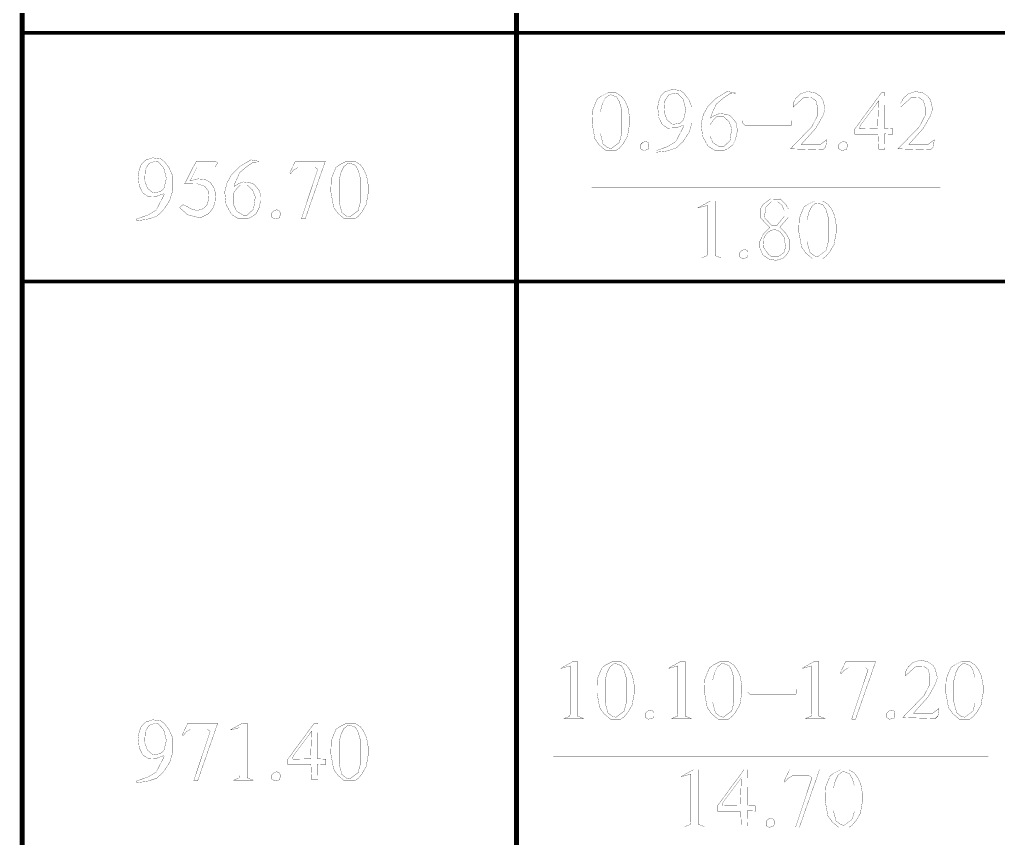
# Model space of a CAD drawing. Extents: x 94 to 452, y -72 to 1042.
# Drawn here: x 146.13 to 185.72, y 259.22 to 292.35 of the extents above; entities that cross this region are included whole.
import ezdxf

# ---------------------------------------------------------------- set-up
doc = ezdxf.new("R2010")
doc.units = 0
doc.header["$MEASUREMENT"] = 0
doc.layers.add('TREE_LAYER', color=7, linetype='Continuous')

msp = doc.modelspace()

# ---------------------------------------------------------------- linework, layer by layer
at = {"layer": 'TREE_LAYER'}
for points, const_width, elevation in [([(146.22612, 324.946668), (146.22612, 219.464371)], 0.2, 105.482297), ([(146.22612, 307.823654), (146.22612, 291.811675)], 0.2, 16.011979), ([(166.22612, 307.823654), (166.22612, 291.811675)], 0.2, 16.011979), ([(146.22612, 291.811675), (146.22612, 281.747003)], 0.2, 10.064672), ([(146.22612, 291.811675), (166.22612, 291.811675)], 0.15, 20), ([(166.22612, 291.811675), (166.22612, 281.747003)], 0.2, 10.064672), ([(166.22612, 291.811675), (186.22612, 291.811675)], 0.15, 20), ([(172.857363, 289.480826), (172.527951, 289.522002), (172.225991, 289.425924), (172.061285, 289.261218), (171.978932, 289.04161), (171.937755, 288.808277), (171.978932, 288.396512), (172.116187, 288.108277), (172.335795, 287.957297), (172.692657, 287.971022), (172.953442, 288.0671), (172.994618, 288.039649), (172.665206, 287.408277), (172.322069, 287.202395), (171.882853, 287.051414), (171.882853, 286.982787), (172.267167, 287.023963), (172.445599, 287.078865), (172.692657, 287.161218), (172.939716, 287.394551), (172.967167, 287.422002), (173.214226, 287.806316), (173.32403, 288.163179), (173.32403, 288.808277), (173.186775, 289.123963), (173.008344, 289.357297), (172.857363, 289.480826), (172.857363, 289.480826)], 0.01, 951), ([(175.067167, 289.384748), (174.751481, 289.439649), (174.29854, 289.16514), (173.969128, 288.835728), (173.790697, 288.520042), (173.694618, 288.149453), (173.74952, 287.627885), (173.969128, 287.229846), (174.257363, 287.051414), (174.6005, 287.051414), (174.765206, 287.120042), (174.971089, 287.271022), (175.080893, 287.49063), (175.14952, 287.806316), (175.14952, 287.929846), (175.108344, 288.176904), (174.99854, 288.314159), (174.929912, 288.396512), (174.833834, 288.478865), (174.682853, 288.520042), (174.435795, 288.547493), (174.229912, 288.46514), (174.078932, 288.369061), (174.106383, 288.492591), (174.29854, 288.918081), (174.312265, 288.931806), (174.6005, 289.178865), (174.847559, 289.343571), (174.847559, 289.343571), (175.067167, 289.357297), (175.067167, 289.384748), (175.067167, 289.384748)], 0.01, 951), ([(178.306383, 289.384748), (178.004422, 289.439649), (177.716187, 289.343571), (177.52403, 289.16514), (177.414226, 288.959257), (177.414226, 288.808277), (177.825991, 289.178865), (178.155402, 289.192591), (178.333834, 289.069061), (178.402461, 288.808277), (178.402461, 288.46514), (178.169128, 288.012199), (177.304422, 287.120042), (178.622069, 287.078865), (178.731873, 287.188669), (178.77305, 287.49063), (178.525991, 287.298473), (177.825991, 287.298473), (177.743638, 287.298473), (178.333834, 287.957297), (178.622069, 288.46514), (178.663246, 288.588669), (178.704422, 288.712199), (178.704422, 288.739649), (178.676971, 288.849453), (178.635795, 289.027885), (178.622069, 289.082787), (178.525991, 289.233767), (178.512265, 289.247493), (178.306383, 289.384748), (178.306383, 289.384748)], 0.01, 951), ([(182.657363, 289.384748), (182.355402, 289.439649), (182.067167, 289.343571), (181.87501, 289.16514), (181.765206, 288.959257), (181.765206, 288.808277), (182.176971, 289.178865), (182.506383, 289.192591), (182.684814, 289.069061), (182.753442, 288.808277), (182.753442, 288.46514), (182.520108, 288.012199), (181.655402, 287.120042), (182.97305, 287.078865), (183.082853, 287.188669), (183.12403, 287.49063), (182.876971, 287.298473), (182.176971, 287.298473), (182.094618, 287.298473), (182.684814, 287.957297), (182.97305, 288.46514), (183.014226, 288.588669), (183.055402, 288.712199), (183.055402, 288.739649), (183.027951, 288.849453), (182.986775, 289.027885), (182.97305, 289.082787), (182.876971, 289.233767), (182.863246, 289.247493), (182.657363, 289.384748), (182.657363, 289.384748)], 0.01, 951), ([(170.24952, 289.384748), (169.920108, 289.384748), (169.645599, 289.247493), (169.494618, 289.137689), (169.39854, 288.918081), (169.302461, 288.671022), (169.288736, 288.34161), (169.288736, 288.122002), (169.39854, 287.518081), (169.576971, 287.271022), (169.837755, 287.051414), (170.24952, 287.051414), (170.24952, 287.051414), (170.386775, 287.147493), (170.537755, 287.325924), (170.716187, 287.627885), (170.757363, 287.888669), (170.79854, 288.108277), (170.79854, 288.218081), (170.79854, 288.410238), (170.729912, 288.794551), (170.606383, 289.069061), (170.469128, 289.247493), (170.24952, 289.384748), (170.24952, 289.384748)], 0.01, 951), ([(170.029912, 289.302395), (170.057363, 289.302395), (170.276971, 289.220042), (170.386775, 289.027885), (170.469128, 288.739649), (170.469128, 287.696512), (170.386775, 287.380826), (170.057363, 287.133767), (169.920108, 287.161218), (169.727951, 287.312199), (169.618148, 287.737689), (169.618148, 288.629846), (169.7005, 288.945532), (169.810304, 289.16514), (169.961285, 289.288669), (170.029912, 289.302395), (170.029912, 289.302395)], 0.01, 951), ([(172.514226, 289.343571), (172.596579, 289.371022), (172.747559, 289.357297), (172.967167, 289.123963), (173.076971, 288.698473), (172.980893, 288.286708), (172.829912, 288.149453), (172.527951, 288.108277), (172.308344, 288.300434), (172.19854, 288.602395), (172.225991, 289.055336), (172.335795, 289.233767), (172.34952, 289.247493), (172.390697, 289.302395), (172.514226, 289.343571), (172.514226, 289.343571)], 0.01, 951), ([(181.120108, 289.384748), (180.982853, 289.384748), (179.912265, 287.929846), (179.912265, 287.710238), (180.845599, 287.710238), (180.87305, 287.106316), (181.120108, 287.106316), (181.106383, 287.723963), (181.44952, 287.710238), (181.44952, 287.929846), (181.106383, 287.943571), (181.120108, 289.384748), (181.120108, 289.384748)], 0.01, 951), ([(180.790697, 288.945532), (180.87305, 289.069061), (180.831873, 287.943571), (180.131873, 287.929846), (180.104422, 287.957297), (180.131873, 288.0671), (180.790697, 288.945532), (180.790697, 288.945532)], 0.01, 951), ([(174.257363, 288.355336), (174.325991, 288.423963), (174.6005, 288.423963), (174.820108, 288.218081), (174.929912, 287.943571), (174.861285, 287.449453), (174.6005, 287.202395), (174.435795, 287.202395), (174.17501, 287.3671), (174.051481, 287.627885), (174.051481, 288.094551), (174.188736, 288.286708), (174.257363, 288.355336), (174.257363, 288.355336)], 0.01, 951), ([(177.359324, 288.259257), (175.382853, 288.259257), (175.382853, 288.149453), (175.465206, 288.0671), (177.331873, 288.0671), (177.359324, 288.108277), (177.359324, 288.259257), (177.359324, 288.259257)], 0.01, 951), ([(171.553442, 287.380826), (171.443638, 287.422002), (171.333834, 287.380826), (171.251481, 287.298473), (171.251481, 287.120042), (171.361285, 287.051414), (171.553442, 287.092591), (171.580893, 287.188669), (171.580893, 287.202395), (171.580893, 287.312199), (171.553442, 287.380826), (171.553442, 287.380826)], 0.01, 951), ([(179.569128, 287.380826), (179.459324, 287.422002), (179.34952, 287.380826), (179.267167, 287.298473), (179.267167, 287.120042), (179.376971, 287.051414), (179.569128, 287.092591), (179.596579, 287.188669), (179.596579, 287.202395), (179.596579, 287.312199), (179.569128, 287.380826), (179.569128, 287.380826)], 0.01, 951), ([(151.843924, 286.714383), (151.514512, 286.75556), (151.212552, 286.659481), (151.047846, 286.494775), (150.965493, 286.275167), (150.924316, 286.041834), (150.965493, 285.630069), (151.102748, 285.341834), (151.322356, 285.190854), (151.679218, 285.204579), (151.940003, 285.300658), (151.981179, 285.273207), (151.651767, 284.641834), (151.30863, 284.435952), (150.869414, 284.284971), (150.869414, 284.216344), (151.253728, 284.25752), (151.432159, 284.312422), (151.679218, 284.394775), (151.926277, 284.628109), (151.953728, 284.65556), (152.200787, 285.039873), (152.310591, 285.396736), (152.310591, 286.041834), (152.173336, 286.35752), (151.994905, 286.590854), (151.843924, 286.714383), (151.843924, 286.714383)], 0.01, 953), ([(155.796865, 286.618305), (155.481179, 286.673207), (155.028238, 286.398697), (154.698826, 286.069285), (154.520395, 285.753599), (154.424316, 285.383011), (154.479218, 284.861442), (154.698826, 284.463403), (154.987061, 284.284971), (155.330199, 284.284971), (155.494905, 284.353599), (155.700787, 284.504579), (155.810591, 284.724187), (155.879218, 285.039873), (155.879218, 285.163403), (155.838042, 285.410461), (155.728238, 285.547716), (155.65961, 285.630069), (155.563532, 285.712422), (155.412552, 285.753599), (155.165493, 285.78105), (154.95961, 285.698697), (154.80863, 285.602618), (154.836081, 285.726148), (155.028238, 286.151638), (155.041963, 286.165363), (155.330199, 286.412422), (155.577258, 286.577128), (155.577258, 286.577128), (155.796865, 286.590854), (155.796865, 286.618305), (155.796865, 286.618305)], 0.01, 953), ([(151.500787, 286.577128), (151.58314, 286.604579), (151.73412, 286.590854), (151.953728, 286.35752), (152.063532, 285.93203), (151.967454, 285.520265), (151.816473, 285.383011), (151.514512, 285.341834), (151.294905, 285.533991), (151.185101, 285.835952), (151.212552, 286.288893), (151.322356, 286.467324), (151.336081, 286.48105), (151.377258, 286.535952), (151.500787, 286.577128), (151.500787, 286.577128)], 0.01, 953), ([(154.053728, 286.618305), (153.285101, 286.618305), (153.147846, 286.384971), (152.845885, 285.78105), (152.790983, 285.698697), (153.285101, 285.712422), (153.614512, 285.602618), (153.765493, 285.410461), (153.779218, 285.149677), (153.724316, 284.875167), (153.614512, 284.751638), (153.518434, 284.683011), (153.312552, 284.628109), (153.106669, 284.669285), (152.941963, 284.765363), (152.736081, 284.861442), (152.598826, 284.737912), (152.928238, 284.449677), (153.25765, 284.367324), (153.436081, 284.326148), (153.765493, 284.490854), (153.943924, 284.710461), (154.026277, 284.930069), (154.053728, 285.314383), (153.985101, 285.547716), (153.847846, 285.753599), (153.641963, 285.877128), (153.340003, 285.904579), (153.010591, 285.822226), (153.079218, 285.93203), (153.298826, 286.371246), (154.026277, 286.371246), (154.136081, 286.549677), (154.053728, 286.618305), (154.053728, 286.618305)], 0.01, 953), ([(158.487061, 286.618305), (157.279218, 286.618305), (157.05961, 286.151638), (157.05961, 286.151638), (157.087061, 286.110461), (157.210591, 286.261442), (157.389022, 286.371246), (158.075297, 286.371246), (158.185101, 286.288893), (157.526277, 284.298697), (157.526277, 284.284971), (157.677258, 284.284971), (158.487061, 286.604579), (158.487061, 286.618305), (158.487061, 286.618305)], 0.01, 953), ([(159.681179, 286.618305), (159.351767, 286.618305), (159.077258, 286.48105), (158.926277, 286.371246), (158.830199, 286.151638), (158.73412, 285.904579), (158.720395, 285.575167), (158.720395, 285.35556), (158.830199, 284.751638), (159.00863, 284.504579), (159.269414, 284.284971), (159.681179, 284.284971), (159.681179, 284.284971), (159.818434, 284.38105), (159.969414, 284.559481), (160.147846, 284.861442), (160.189022, 285.122226), (160.230199, 285.341834), (160.230199, 285.451638), (160.230199, 285.643795), (160.161571, 286.028109), (160.038042, 286.302618), (159.900787, 286.48105), (159.681179, 286.618305), (159.681179, 286.618305)], 0.01, 953), ([(159.461571, 286.535952), (159.489022, 286.535952), (159.70863, 286.453599), (159.818434, 286.261442), (159.900787, 285.973207), (159.900787, 284.930069), (159.818434, 284.614383), (159.489022, 284.367324), (159.351767, 284.394775), (159.15961, 284.545756), (159.049807, 284.971246), (159.049807, 285.863403), (159.132159, 286.179089), (159.241963, 286.398697), (159.392944, 286.522226), (159.461571, 286.535952), (159.461571, 286.535952)], 0.01, 953), ([(154.987061, 285.588893), (155.055689, 285.65752), (155.330199, 285.65752), (155.549807, 285.451638), (155.65961, 285.177128), (155.590983, 284.683011), (155.330199, 284.435952), (155.165493, 284.435952), (154.904709, 284.600658), (154.781179, 284.861442), (154.781179, 285.328109), (154.918434, 285.520265), (154.987061, 285.588893), (154.987061, 285.588893)], 0.01, 953), ([(169.261285, 285.558767), (183.371089, 285.558767)], 0.01, 951), ([(176.892657, 285.078375), (176.494618, 285.0921), (176.206383, 284.872493), (176.096579, 284.694061), (176.096579, 284.323473), (176.467167, 283.939159), (176.206383, 283.664649), (176.069128, 283.376414), (176.069128, 283.11563), (176.192657, 282.827395), (176.425991, 282.662689), (176.727951, 282.607787), (177.002461, 282.69014), (177.153442, 282.84112), (177.263246, 283.033277), (177.263246, 283.445042), (177.125991, 283.6921), (176.878932, 283.952885), (177.222069, 284.350924), (177.222069, 284.680336), (177.125991, 284.858767), (176.892657, 285.0921), (176.892657, 285.078375)], 0.01, 951), ([(174.257363, 285.009748), (174.065206, 285.009748), (173.571089, 284.735238), (173.59854, 284.735238), (173.955402, 284.831316), (173.955402, 284.584257), (173.955402, 282.896022), (173.941677, 282.799944), (173.708344, 282.703865), (174.504422, 282.703865), (174.29854, 282.786218), (174.257363, 282.799944), (174.257363, 282.882297), (174.257363, 285.009748), (174.257363, 285.009748)], 0.01, 951), ([(176.522069, 284.968571), (176.535795, 284.982297), (176.782853, 284.982297), (176.97501, 284.831316), (176.988736, 284.776414), (177.057363, 284.625434), (177.057363, 284.3921), (176.769128, 284.035238), (176.535795, 284.035238), (176.247559, 284.337199), (176.316187, 284.762689), (176.522069, 284.968571), (176.522069, 284.968571)], 0.01, 951), ([(178.608344, 285.009748), (178.278932, 285.009748), (178.004422, 284.872493), (177.853442, 284.762689), (177.757363, 284.543081), (177.661285, 284.296022), (177.647559, 283.96661), (177.647559, 283.747002), (177.757363, 283.143081), (177.935795, 282.896022), (178.196579, 282.676414), (178.608344, 282.676414), (178.608344, 282.676414), (178.745599, 282.772493), (178.896579, 282.950924), (179.07501, 283.252885), (179.116187, 283.513669), (179.157363, 283.733277), (179.157363, 283.843081), (179.157363, 284.035238), (179.088736, 284.419551), (178.965206, 284.694061), (178.827951, 284.872493), (178.608344, 285.009748), (178.608344, 285.009748)], 0.01, 951), ([(178.388736, 284.927395), (178.416187, 284.927395), (178.635795, 284.845042), (178.745599, 284.652885), (178.827951, 284.364649), (178.827951, 283.321512), (178.745599, 283.005826), (178.416187, 282.758767), (178.278932, 282.786218), (178.086775, 282.937199), (177.976971, 283.362689), (177.976971, 284.254846), (178.059324, 284.570532), (178.169128, 284.79014), (178.320108, 284.913669), (178.388736, 284.927395), (178.388736, 284.927395)], 0.01, 951), ([(156.63412, 284.614383), (156.524316, 284.65556), (156.414512, 284.614383), (156.332159, 284.53203), (156.332159, 284.353599), (156.441963, 284.284971), (156.63412, 284.326148), (156.661571, 284.422226), (156.661571, 284.435952), (156.661571, 284.545756), (156.63412, 284.614383), (156.63412, 284.614383)], 0.01, 953), ([(176.67305, 283.856806), (176.878932, 283.774453), (177.043638, 283.554846), (177.112265, 283.156806), (177.043638, 282.923473), (176.796579, 282.745042), (176.563246, 282.745042), (176.412265, 282.854846), (176.233834, 283.11563), (176.206383, 283.458767), (176.316187, 283.664649), (176.439716, 283.774453), (176.54952, 283.829355), (176.67305, 283.856806)], 0.01, 951), ([(175.561285, 283.005826), (175.451481, 283.047002), (175.341677, 283.005826), (175.259324, 282.923473), (175.259324, 282.745042), (175.369128, 282.676414), (175.561285, 282.717591), (175.588736, 282.813669), (175.588736, 282.827395), (175.588736, 282.937199), (175.561285, 283.005826), (175.561285, 283.005826)], 0.01, 951), ([(146.22612, 281.747003), (146.22612, 258.676682)], 0.2, 23.070321), ([(146.22612, 281.747003), (166.22612, 281.747003)], 0.15, 20), ([(166.22612, 281.747003), (166.22612, 258.676682)], 0.2, 23.070321), ([(166.22612, 281.747003), (186.22612, 281.747003)], 0.15, 20), ([(168.697661, 266.375421), (168.505504, 266.375421), (168.011386, 266.100911), (168.038837, 266.100911), (168.3957, 266.19699), (168.3957, 265.949931), (168.3957, 264.261695), (168.381974, 264.165617), (168.148641, 264.069539), (168.944719, 264.069539), (168.738837, 264.151892), (168.697661, 264.165617), (168.697661, 264.24797), (168.697661, 266.375421), (168.697661, 266.375421)], 0.01, 955), ([(170.440798, 266.375421), (170.111386, 266.375421), (169.836876, 266.238166), (169.685896, 266.128362), (169.589818, 265.908754), (169.493739, 265.661695), (169.480014, 265.332284), (169.480014, 265.112676), (169.589818, 264.508754), (169.768249, 264.261695), (170.029033, 264.042088), (170.440798, 264.042088), (170.440798, 264.042088), (170.578053, 264.138166), (170.729033, 264.316597), (170.907465, 264.618558), (170.948641, 264.879343), (170.989818, 265.09895), (170.989818, 265.208754), (170.989818, 265.400911), (170.92119, 265.785225), (170.797661, 266.059735), (170.660406, 266.238166), (170.440798, 266.375421), (170.440798, 266.375421)], 0.01, 955), ([(170.22119, 266.293068), (170.248641, 266.293068), (170.468249, 266.210715), (170.578053, 266.018558), (170.660406, 265.730323), (170.660406, 264.687186), (170.578053, 264.371499), (170.248641, 264.124441), (170.111386, 264.151892), (169.919229, 264.302872), (169.809425, 264.728362), (169.809425, 265.620519), (169.891778, 265.936205), (170.001582, 266.155813), (170.152563, 266.279343), (170.22119, 266.293068), (170.22119, 266.293068)], 0.01, 955), ([(173.048641, 266.375421), (172.856484, 266.375421), (172.362367, 266.100911), (172.389818, 266.100911), (172.74668, 266.19699), (172.74668, 265.949931), (172.74668, 264.261695), (172.732955, 264.165617), (172.499621, 264.069539), (173.2957, 264.069539), (173.089818, 264.151892), (173.048641, 264.165617), (173.048641, 264.24797), (173.048641, 266.375421), (173.048641, 266.375421)], 0.01, 955), ([(174.791778, 266.375421), (174.462367, 266.375421), (174.187857, 266.238166), (174.036876, 266.128362), (173.940798, 265.908754), (173.844719, 265.661695), (173.830994, 265.332284), (173.830994, 265.112676), (173.940798, 264.508754), (174.119229, 264.261695), (174.380014, 264.042088), (174.791778, 264.042088), (174.791778, 264.042088), (174.929033, 264.138166), (175.080014, 264.316597), (175.258445, 264.618558), (175.299621, 264.879343), (175.340798, 265.09895), (175.340798, 265.208754), (175.340798, 265.400911), (175.27217, 265.785225), (175.148641, 266.059735), (175.011386, 266.238166), (174.791778, 266.375421), (174.791778, 266.375421)], 0.01, 955), ([(174.57217, 266.293068), (174.599621, 266.293068), (174.819229, 266.210715), (174.929033, 266.018558), (175.011386, 265.730323), (175.011386, 264.687186), (174.929033, 264.371499), (174.599621, 264.124441), (174.462367, 264.151892), (174.27021, 264.302872), (174.160406, 264.728362), (174.160406, 265.620519), (174.242759, 265.936205), (174.352563, 266.155813), (174.503543, 266.279343), (174.57217, 266.293068), (174.57217, 266.293068)], 0.01, 955), ([(178.456484, 266.375421), (178.264327, 266.375421), (177.77021, 266.100911), (177.797661, 266.100911), (178.154523, 266.19699), (178.154523, 265.949931), (178.154523, 264.261695), (178.140798, 264.165617), (177.907465, 264.069539), (178.703543, 264.069539), (178.497661, 264.151892), (178.456484, 264.165617), (178.456484, 264.24797), (178.456484, 266.375421), (178.456484, 266.375421)], 0.01, 955), ([(180.748641, 266.375421), (179.540798, 266.375421), (179.32119, 265.908754), (179.32119, 265.908754), (179.348641, 265.867578), (179.47217, 266.018558), (179.650602, 266.128362), (180.336876, 266.128362), (180.44668, 266.046009), (179.787857, 264.055813), (179.787857, 264.042088), (179.938837, 264.042088), (180.748641, 266.361695), (180.748641, 266.375421), (180.748641, 266.375421)], 0.01, 955), ([(182.848641, 266.375421), (182.54668, 266.430323), (182.258445, 266.334244), (182.066288, 266.155813), (181.956484, 265.949931), (181.956484, 265.79895), (182.368249, 266.169539), (182.697661, 266.183264), (182.876092, 266.059735), (182.944719, 265.79895), (182.944719, 265.455813), (182.711386, 265.002872), (181.84668, 264.110715), (183.164327, 264.069539), (183.274131, 264.179343), (183.315308, 264.481303), (183.068249, 264.289146), (182.368249, 264.289146), (182.285896, 264.289146), (182.876092, 264.94797), (183.164327, 265.455813), (183.205504, 265.579343), (183.24668, 265.702872), (183.24668, 265.730323), (183.219229, 265.840127), (183.178053, 266.018558), (183.164327, 266.07346), (183.068249, 266.224441), (183.054523, 266.238166), (182.848641, 266.375421), (182.848641, 266.375421)], 0.01, 955), ([(184.550602, 266.375421), (184.22119, 266.375421), (183.94668, 266.238166), (183.7957, 266.128362), (183.699621, 265.908754), (183.603543, 265.661695), (183.589818, 265.332284), (183.589818, 265.112676), (183.699621, 264.508754), (183.878053, 264.261695), (184.138837, 264.042088), (184.550602, 264.042088), (184.550602, 264.042088), (184.687857, 264.138166), (184.838837, 264.316597), (185.017268, 264.618558), (185.058445, 264.879343), (185.099621, 265.09895), (185.099621, 265.208754), (185.099621, 265.400911), (185.030994, 265.785225), (184.907465, 266.059735), (184.77021, 266.238166), (184.550602, 266.375421), (184.550602, 266.375421)], 0.01, 955), ([(184.330994, 266.293068), (184.358445, 266.293068), (184.578053, 266.210715), (184.687857, 266.018558), (184.77021, 265.730323), (184.77021, 264.687186), (184.687857, 264.371499), (184.358445, 264.124441), (184.22119, 264.151892), (184.029033, 264.302872), (183.919229, 264.728362), (183.919229, 265.620519), (184.001582, 265.936205), (184.111386, 266.155813), (184.262367, 266.279343), (184.330994, 266.293068), (184.330994, 266.293068)], 0.01, 955), ([(177.550602, 265.249931), (175.574131, 265.249931), (175.574131, 265.140127), (175.656484, 265.057774), (177.523151, 265.057774), (177.550602, 265.09895), (177.550602, 265.249931), (177.550602, 265.249931)], 0.01, 955), ([(171.744719, 264.371499), (171.634916, 264.412676), (171.525112, 264.371499), (171.442759, 264.289146), (171.442759, 264.110715), (171.552563, 264.042088), (171.744719, 264.083264), (171.77217, 264.179343), (171.77217, 264.193068), (171.77217, 264.302872), (171.744719, 264.371499), (171.744719, 264.371499)], 0.01, 955), ([(181.503543, 264.371499), (181.393739, 264.412676), (181.283935, 264.371499), (181.201582, 264.289146), (181.201582, 264.110715), (181.311386, 264.042088), (181.503543, 264.083264), (181.530994, 264.179343), (181.530994, 264.193068), (181.530994, 264.302872), (181.503543, 264.371499), (181.503543, 264.371499)], 0.01, 955), ([(151.843924, 263.977027), (151.514512, 264.018203), (151.212552, 263.922125), (151.047846, 263.757419), (150.965493, 263.537811), (150.924316, 263.304478), (150.965493, 262.892713), (151.102748, 262.604478), (151.322356, 262.453497), (151.679218, 262.467223), (151.940003, 262.563301), (151.981179, 262.53585), (151.651767, 261.904478), (151.30863, 261.698595), (150.869414, 261.547615), (150.869414, 261.478988), (151.253728, 261.520164), (151.432159, 261.575066), (151.679218, 261.657419), (151.926277, 261.890752), (151.953728, 261.918203), (152.200787, 262.302517), (152.310591, 262.65938), (152.310591, 263.304478), (152.173336, 263.620164), (151.994905, 263.853497), (151.843924, 263.977027), (151.843924, 263.977027)], 0.01, 954), ([(151.500787, 263.839772), (151.58314, 263.867223), (151.73412, 263.853497), (151.953728, 263.620164), (152.063532, 263.194674), (151.967454, 262.782909), (151.816473, 262.645654), (151.514512, 262.604478), (151.294905, 262.796635), (151.185101, 263.098595), (151.212552, 263.551537), (151.322356, 263.729968), (151.336081, 263.743693), (151.377258, 263.798595), (151.500787, 263.839772), (151.500787, 263.839772)], 0.01, 954), ([(154.136081, 263.880948), (152.928238, 263.880948), (152.70863, 263.414282), (152.70863, 263.414282), (152.736081, 263.373105), (152.85961, 263.524086), (153.038042, 263.63389), (153.724316, 263.63389), (153.83412, 263.551537), (153.175297, 261.56134), (153.175297, 261.547615), (153.326277, 261.547615), (154.136081, 263.867223), (154.136081, 263.880948), (154.136081, 263.880948)], 0.01, 954), ([(155.330199, 263.880948), (155.138042, 263.880948), (154.643924, 263.606439), (154.671375, 263.606439), (155.028238, 263.702517), (155.028238, 263.455458), (155.028238, 261.767223), (155.014512, 261.671144), (154.781179, 261.575066), (155.577258, 261.575066), (155.371375, 261.657419), (155.330199, 261.671144), (155.330199, 261.753497), (155.330199, 263.880948), (155.330199, 263.880948)], 0.01, 954), ([(158.185101, 263.880948), (158.047846, 263.880948), (156.977258, 262.426046), (156.977258, 262.206439), (157.910591, 262.206439), (157.938042, 261.602517), (158.185101, 261.602517), (158.171375, 262.220164), (158.514512, 262.206439), (158.514512, 262.426046), (158.171375, 262.439772), (158.185101, 263.880948), (158.185101, 263.880948)], 0.01, 954), ([(159.681179, 263.880948), (159.351767, 263.880948), (159.077258, 263.743693), (158.926277, 263.63389), (158.830199, 263.414282), (158.73412, 263.167223), (158.720395, 262.837811), (158.720395, 262.618203), (158.830199, 262.014282), (159.00863, 261.767223), (159.269414, 261.547615), (159.681179, 261.547615), (159.681179, 261.547615), (159.818434, 261.643693), (159.969414, 261.822125), (160.147846, 262.124086), (160.189022, 262.38487), (160.230199, 262.604478), (160.230199, 262.714282), (160.230199, 262.906439), (160.161571, 263.290752), (160.038042, 263.565262), (159.900787, 263.743693), (159.681179, 263.880948), (159.681179, 263.880948)], 0.01, 954), ([(159.461571, 263.798595), (159.489022, 263.798595), (159.70863, 263.716242), (159.818434, 263.524086), (159.900787, 263.23585), (159.900787, 262.192713), (159.818434, 261.877027), (159.489022, 261.629968), (159.351767, 261.657419), (159.15961, 261.808399), (159.049807, 262.23389), (159.049807, 263.126046), (159.132159, 263.441733), (159.241963, 263.66134), (159.392944, 263.78487), (159.461571, 263.798595), (159.461571, 263.798595)], 0.01, 954), ([(157.855689, 263.441733), (157.938042, 263.565262), (157.896865, 262.439772), (157.196865, 262.426046), (157.169414, 262.453497), (157.196865, 262.563301), (157.855689, 263.441733), (157.855689, 263.441733)], 0.01, 954), ([(167.709425, 262.549441), (185.305504, 262.549441)], 0.01, 955), ([(156.63412, 261.877027), (156.524316, 261.918203), (156.414512, 261.877027), (156.332159, 261.794674), (156.332159, 261.616242), (156.441963, 261.547615), (156.63412, 261.588791), (156.661571, 261.68487), (156.661571, 261.698595), (156.661571, 261.808399), (156.63412, 261.877027), (156.63412, 261.877027)], 0.01, 954), ([(173.577072, 262.000421), (173.384916, 262.000421), (172.890798, 261.725911), (172.918249, 261.725911), (173.275112, 261.82199), (173.275112, 261.574931), (173.275112, 259.886695), (173.261386, 259.790617), (173.028053, 259.694539), (173.824131, 259.694539), (173.618249, 259.776892), (173.577072, 259.790617), (173.577072, 259.87297), (173.577072, 262.000421), (173.577072, 262.000421)], 0.01, 955), ([(175.567268, 262.000421), (175.430014, 262.000421), (174.359425, 260.545519), (174.359425, 260.325911), (175.292759, 260.325911), (175.32021, 259.72199), (175.567268, 259.72199), (175.553543, 260.339637), (175.89668, 260.325911), (175.89668, 260.545519), (175.553543, 260.559244), (175.567268, 262.000421), (175.567268, 262.000421)], 0.01, 955), ([(178.477072, 262.000421), (177.269229, 262.000421), (177.049621, 261.533754), (177.049621, 261.533754), (177.077072, 261.492578), (177.200602, 261.643558), (177.379033, 261.753362), (178.065308, 261.753362), (178.175112, 261.671009), (177.516288, 259.680813), (177.516288, 259.667088), (177.667268, 259.667088), (178.477072, 261.986695), (178.477072, 262.000421), (178.477072, 262.000421)], 0.01, 955), ([(179.67119, 262.000421), (179.341778, 262.000421), (179.067268, 261.863166), (178.916288, 261.753362), (178.82021, 261.533754), (178.724131, 261.286695), (178.710406, 260.957284), (178.710406, 260.737676), (178.82021, 260.133754), (178.998641, 259.886695), (179.259425, 259.667088), (179.67119, 259.667088), (179.67119, 259.667088), (179.808445, 259.763166), (179.959425, 259.941597), (180.137857, 260.243558), (180.179033, 260.504343), (180.22021, 260.72395), (180.22021, 260.833754), (180.22021, 261.025911), (180.151582, 261.410225), (180.028053, 261.684735), (179.890798, 261.863166), (179.67119, 262.000421), (179.67119, 262.000421)], 0.01, 955), ([(179.451582, 261.918068), (179.479033, 261.918068), (179.698641, 261.835715), (179.808445, 261.643558), (179.890798, 261.355323), (179.890798, 260.312186), (179.808445, 259.996499), (179.479033, 259.749441), (179.341778, 259.776892), (179.149621, 259.927872), (179.039818, 260.353362), (179.039818, 261.245519), (179.12217, 261.561205), (179.231974, 261.780813), (179.382955, 261.904343), (179.451582, 261.918068), (179.451582, 261.918068)], 0.01, 955), ([(175.237857, 261.561205), (175.32021, 261.684735), (175.279033, 260.559244), (174.579033, 260.545519), (174.551582, 260.57297), (174.579033, 260.682774), (175.237857, 261.561205), (175.237857, 261.561205)], 0.01, 955), ([(176.624131, 259.996499), (176.514327, 260.037676), (176.404523, 259.996499), (176.32217, 259.914146), (176.32217, 259.735715), (176.431974, 259.667088), (176.624131, 259.708264), (176.651582, 259.804343), (176.651582, 259.818068), (176.651582, 259.927872), (176.624131, 259.996499), (176.624131, 259.996499)], 0.01, 955)]:
    msp.add_lwpolyline(points, dxfattribs=dict(at, const_width=const_width, elevation=elevation))

doc.saveas('drawing.dxf')
